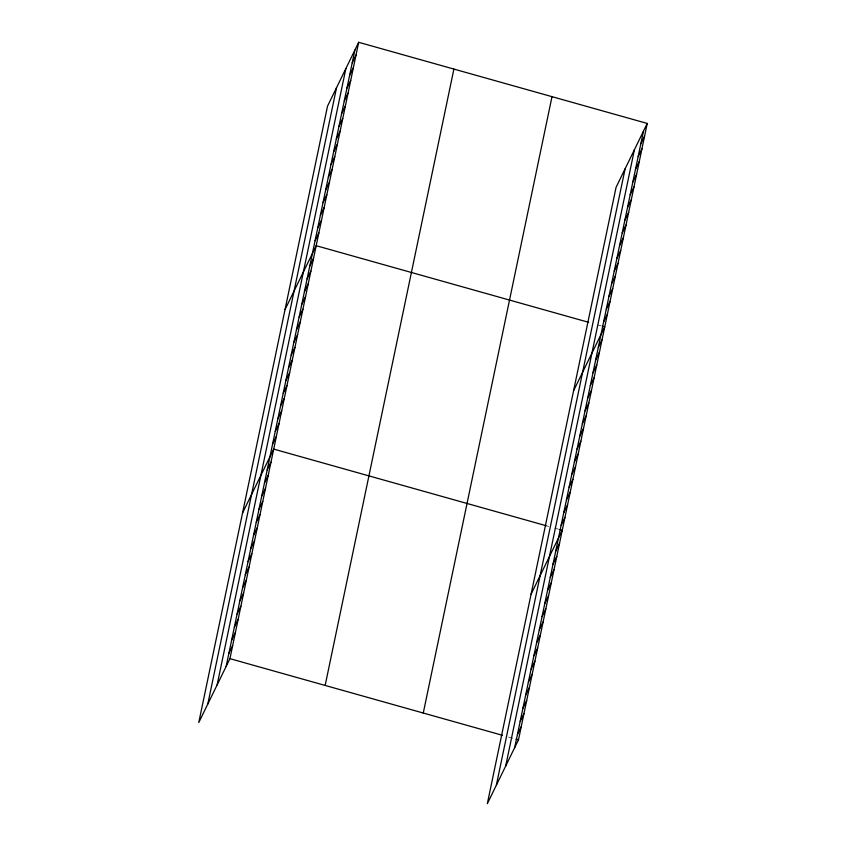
<?xml version="1.0" encoding="UTF-8"?>
<svg xmlns="http://www.w3.org/2000/svg" width="846" height="846" viewBox="0 0 846 846"><rect width="100%" height="100%" fill="white"/><g stroke="black" fill="none" stroke-linecap="round" stroke-linejoin="round"><path stroke-width="0.63" stroke-dasharray="4.23 3.17" d="M597.329 324.758L601.03 325.805M546.178 525.726L548.652 526.424M554.839 528.168L558.55 529.205M508.594 737.035L514.77 738.77"/><path stroke-width="1.27" d="M207.809 704.031L336.549 87.656M217.115 684.932L345.866 68.568M226.157 666.405L354.897 50.041M358.672 42.3L327.518 106.184L198.768 722.558L229.932 658.664L358.672 42.3L647.232 123.442L518.482 739.816L487.328 803.7L616.068 187.336L647.232 123.442M325.15 685.45L453.9 69.076M423.264 713.041L552.004 96.666M496.359 785.173L625.109 168.809M505.675 766.085L634.415 149.71M514.706 747.557L643.457 131.183M352.243 62.752L356.018 55.011M349.588 75.463L353.364 67.722M346.934 88.174L350.709 80.433M344.28 100.896L348.055 93.155M341.625 113.607L345.401 105.866M338.971 126.318L342.746 118.577M336.317 139.03L340.092 131.289M333.652 151.741L337.438 144M330.998 164.452L334.773 156.711M328.343 177.163L332.118 169.422M325.689 189.885L329.464 182.144M323.035 202.596L326.81 194.855M320.38 215.307L324.155 207.566M317.726 228.018L321.501 220.277M315.072 240.729L318.847 232.988M285.028 309.583L316.193 245.7L588.668 322.326M309.763 266.152L313.538 258.411M307.098 278.873L310.873 271.122M304.444 291.584L308.219 283.844M301.789 304.296L305.565 296.555M299.135 317.007L302.91 309.266M296.481 329.718L300.256 321.977M293.826 342.429L297.602 334.688M291.172 355.14L294.947 347.399M288.518 367.851L292.293 360.11M285.863 380.573L289.639 372.832M283.209 393.284L286.984 385.543M280.544 405.995L284.319 398.255M277.89 418.707L281.665 410.966M275.236 431.418L279.011 423.677M272.581 444.129L276.356 436.388M242.548 512.993L273.702 449.099L546.178 525.726M267.188 469.942L270.963 462.202M264.46 483.045L268.235 475.304M261.721 496.137L265.496 488.396M258.982 509.239L262.757 501.498M256.243 522.331L260.018 514.59M253.514 535.433L257.29 527.693M250.776 548.525L254.551 540.784M248.037 561.628L251.812 553.887M245.308 574.73L249.084 566.989M242.569 587.822L246.345 580.081M239.83 600.924L243.606 593.183M237.092 614.016L240.867 606.275M234.363 627.119L238.138 619.378M231.624 640.211L235.4 632.47M228.885 653.313L232.661 645.572M640.803 143.905L644.578 136.164M638.148 156.616L641.924 148.875M635.483 169.327L639.259 161.586M632.829 182.038L636.604 174.297M630.175 194.749L633.95 187.008M627.521 207.46L631.296 199.719M624.866 220.172L628.641 212.431M622.212 232.893L625.987 225.152M619.558 245.604L623.333 237.863M616.903 258.316L620.678 250.575M614.249 271.027L618.024 263.286M611.595 283.738L615.37 275.997M608.93 296.449L612.705 288.708M606.275 309.16L610.051 301.419M603.621 321.871L607.396 314.13M573.588 390.736L604.742 326.852L602.267 326.154M598.312 347.304L602.088 339.563M595.658 360.015L599.433 352.274M593.004 372.726L596.779 364.986M590.349 385.438L594.125 377.697M587.695 398.149L591.47 390.408M585.041 410.86L588.816 403.119M582.376 423.582L586.151 415.841M579.722 436.293L583.497 428.552M577.067 449.004L580.842 441.263M574.413 461.715L578.188 453.974M571.759 474.426L575.534 466.685M569.104 487.137L572.879 479.396M566.45 499.849L570.225 492.108M563.796 512.57L567.571 504.829M561.141 525.281L564.917 517.541M531.098 594.135L562.262 530.252L559.788 529.554M555.748 551.084L559.523 543.344M553.009 564.187L556.784 556.446M550.27 577.289L554.045 569.548M547.542 590.381L551.317 582.64M544.803 603.484L548.578 595.743M542.064 616.575L545.839 608.834M539.336 629.678L543.111 621.937M536.597 642.77L540.372 635.029M533.858 655.872L537.633 648.131M531.119 668.975L534.894 661.223M528.39 682.066L532.166 674.325M525.652 695.169L529.427 687.428M522.913 708.261L526.688 700.52M520.184 721.363L523.96 713.622M517.445 734.455L521.221 726.714M229.932 658.664L502.408 735.29M516.007 739.118L518.482 739.816"/></g></svg>
